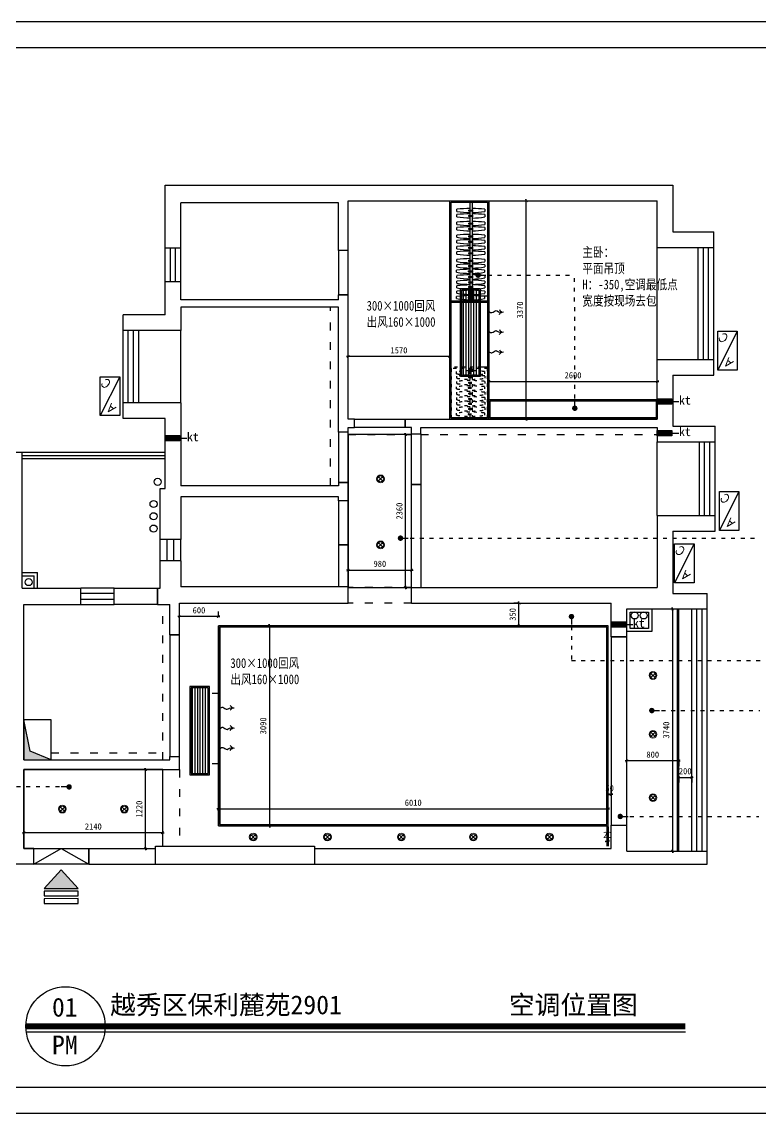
# Model space of a CAD drawing. Header units: millimetres. Extents: x -113526 to 211532, y -79714 to 28306.
# Drawn here: x 125070 to 136459, y -52823 to -35977 of the extents above; entities that cross this region are included whole.
import ezdxf

# ---------------------------------------------------------------- set-up
doc = ezdxf.new("R2010")
doc.units = ezdxf.units.MM
doc.header["$PDMODE"] = 35
doc.linetypes.add('ACAD_ISO03W100', pattern=[30, 12, -18])
doc.linetypes.add('CONTINOUS', pattern=[0])
for name, color, linetype in [('$Longfin_AP_HATCH', 1, 'Continuous'), ('10线框', 8, 'Continuous'), ('1A- 图框图例', 4, 'Continuous'), ('3', 3, 'Continuous'), ('文本层', 3, 'Continuous'), ('标注', 8, 'Continuous')]:
    doc.layers.add(name, color=color, linetype=linetype)
for name, color, linetype, lineweight in [('填充总', 251, 'Continuous', 5), ('墙线', 7, 'CONTINOUS', 30), ('家具外线总', 4, 'Continuous', 13)]:
    doc.layers.add(name, color=color, linetype=linetype, lineweight=lineweight)
doc.styles.get("Standard").update_dxf_attribs({"font": 'txt', "bigfont": 'gbcbig.shx'})
doc.styles.add('宋体', font='', dxfattribs={"width": 0.7})
doc.styles.add('标准', font='simhei.ttf')
doc.styles.add('黑体', font='simhei.ttf', dxfattribs={"width": 0.8})
doc.styles.get('宋体').set_extended_font_data('新宋体')
doc.dimstyles.new('A3 HBA_80', dxfattribs={"dimscale": 80, "dimtxt": 2, "dimasz": 0.03, "dimexe": 2, "dimexo": 2.5, "dimgap": 0.6, "dimtad": 1, "dimdec": 0, "dimzin": 0, "dimdsep": 46, "dimtxsty": '标准', "dimblk": 'HBA_DIMENSION_TICK', "dimcen": 0, "dimclrd": 1, "dimclre": 1, "dimclrt": 2, "dimadec": 0, "dimazin": 0, "dimtfac": 1, "dimtdec": 0, "dimtix": 1, "dimtmove": 2, "dimatfit": 3, "dimldrblk": 'DOT', "dimfxl": 1, "dimtvp": 1, "dimtolj": 1, "dimtzin": 0, "dimarcsym": 0})

# ---------------------------------------------------------------- blocks, each defined once
blk = doc.blocks.new('图框')
at = {"layer": '10线框', "color": 4}
blk.add_lwpolyline([(320670, -86662), (301520, -86662), (301520, -100262), (320670, -100262)], close=True, dxfattribs=at)
blk = doc.blocks.new('DFBAHMGD')
h = blk.add_hatch(color=250)
h.dxf.hatch_style = 1
h.paths.add_polyline_path([(173975732, 71098565), (173975445, 71098303), (173975731, 71098039)])
at = {"layer": '标注', "color": 250}
for p, q in [((173975445, 71098303), (173975732, 71098565)), ((173975732, 71098565), (173975731, 71098039)), ((173975773, 71098038), (173975774, 71098565)), ((173975774, 71098565), (173975848, 71098565)), ((173975848, 71098565), (173975847, 71098038)), ((173975889, 71098038), (173975891, 71098565)), ((173975891, 71098565), (173975964, 71098564)), ((173975964, 71098564), (173975963, 71098038)), ((173975731, 71098039), (173975445, 71098303)), ((173975847, 71098038), (173975773, 71098038)), ((173975963, 71098038), (173975889, 71098038))]:
    blk.add_line(p, q, dxfattribs=at)
blk = doc.blocks.new('sadffgdj')
at = {"color": 250, "linetype": 'Continuous'}
for p, q in [((108091, -7757), (108692, -7757)), ((108091, -8057), (108091, -7757)), ((108692, -7757), (108692, -8057)), ((108692, -8057), (108091, -8057))]:
    blk.add_line(p, q, dxfattribs=at)
at = {"color": 250, "linetype": 'ByBlock'}
blk.add_line((108692, -8057), (108091, -7757), dxfattribs=at)
at = {"color": 250, "linetype": 'Continuous'}
for s, p in [('A', (108220, -8005)), ('C', (108598, -7933))]:
    blk.add_text(s, height=136, rotation=48.9322, dxfattribs=at).set_placement(p)
blk = doc.blocks.new('fgdjghj')
at = {"color": 1, "linetype": 'ACAD_ISO03W100', "ltscale": 10}
for p, q in [((100425, -7440), (100425, -4680)), ((100695, -6650), (101675, -6650)), ((101815, -6650), (105465, -6650)), ((101675, -9010), (100695, -9010)), ((101675, -9250), (100695, -9250)), ((97835, -11670), (97835, -9270)), ((96115, -11560), (97835, -11560)), ((97835, -13000), (97835, -11820)), ((98095, -11820), (98095, -13000))]:
    blk.add_line(p, q, dxfattribs=at)
blk = doc.blocks.new('A$C7A31538A')
at = {"layer": '填充总', "linetype": 'Continuous'}
for p, q in [((18, 102), (102, 18)), ((102, 102), (18, 18))]:
    blk.add_line(p, q, dxfattribs=at)
blk.add_circle((60, 60), 44.9, dxfattribs=at)
at = {"layer": '家具外线总', "linetype": 'Continuous'}
blk.add_circle((60, 60), 59.9, dxfattribs=at)
blk = doc.blocks.new('HBA_DIMENSION_TICK')
at = {"color": 0, "linetype": 'ByBlock'}
for p, q in [((-10, 0), (0, 0)), ((0, 0), (10, 0))]:
    blk.add_line(p, q, dxfattribs=at)
at = {"color": 50, "linetype": 'ByBlock'}
blk.add_solid([(-10, -7), (-7, -10), (7, 10), (10, 7)], dxfattribs=at)
blk = doc.blocks.new('*D388')
at = {"color": 157, "lineweight": -2, "transparency": 16777216}
for p, q in [((134092, -48400), (134092, -48703)), ((134112, -48400), (134112, -48703)), ((134090, -48623), (134087, -48623)), ((134112, -48623), (134092, -48623)), ((134115, -48623), (134117, -48623))]:
    blk.add_line(p, q, dxfattribs=at)
at = {"layer": 'Defpoints', "color": 0, "transparency": 16777216}
for p in [(134092, -48240), (134112, -48240), (134092, -48623)]:
    blk.add_point(p, dxfattribs=at)
at = {"color": 157, "lineweight": -2, "transparency": 16777216, "xscale": 2.4, "yscale": 2.4, "zscale": 2.4}
blk.add_blockref('HBA_DIMENSION_TICK', (134092, -48623), dxfattribs=at)
at = {"color": 157, "lineweight": -2, "transparency": 16777216, "xscale": 2.4, "yscale": 2.4, "zscale": 2.4, "rotation": 180}
blk.add_blockref('HBA_DIMENSION_TICK', (134112, -48623), dxfattribs=at)
at = {"color": 2, "transparency": 16777216, "insert": (134102, -48527), "char_height": 96, "attachment_point": 5, "style": '标准'}
blk.add_mtext('\\A1;20', dxfattribs=at)
blk = doc.blocks.new('_Dot')
at = {"color": 0, "linetype": 'ByBlock', "lineweight": -2}
blk.add_line((-0.5, 0), (-1, 0), dxfattribs=at)
at = {"color": 0, "linetype": 'ByBlock', "const_width": 0.5}
blk.add_lwpolyline([(-0.25, 0, 1), (0.25, 0, 1)], format="xyb", close=True, dxfattribs=at)
blk = doc.blocks.new('kongtiao')
at = {"layer": '1A- 图框图例'}
h = blk.add_hatch(dxfattribs=at)
h.set_pattern_fill('ANSI31', color=8, scale=0.048222, style=0)
h.set_pattern_definition([(45, (286062.4655, -98407.235), (-6.567561, 6.567561), [])])
h.paths.add_polyline_path([(310011, -108892), (310011, -108812), (309792, -108812), (309792, -108892)])
at = {"layer": '1A- 图框图例', "color": 8}
for p, q in [((309792, -108812), (310011, -108812)), ((309792, -108892), (309792, -108812)), ((310011, -108892), (309792, -108892)), ((310011, -108812), (310011, -108892)), ((310011, -108852), (310115, -108852))]:
    blk.add_line(p, q, dxfattribs=at)
at = {"layer": '1A- 图框图例', "color": 8, "style": '黑体'}
blk.add_text('kt', height=132.1, dxfattribs=at).set_placement((310118, -108898))
blk = doc.blocks.new('fgnghfm')
at = {"layer": '墙线', "color": 250, "linetype": 'ACAD_ISO03W100', "ltscale": 4}
for p, q in [((131776, -41410, 0), (131776, -41376, 0)), ((131959, -41388, 0), (132030, -41388, 0)), ((131959, -41401, 0), (132030, -41401, 0)), ((131981, -41329, 0), (131981, -42089)), ((132014, -41329, 0), (132014, -42089)), ((132207, -41376, 0), (132207, -41410, 0)), ((131776, -41643, 0), (131776, -41609, 0)), ((131779, -41479, 0), (131779, -41444, 0)), ((131779, -41561, 0), (131779, -41527, 0)), ((131961, -41456, 0), (132033, -41456, 0)), ((131961, -41469, 0), (132033, -41469, 0)), ((131961, -41539, 0), (132033, -41539, 0)), ((131961, -41552, 0), (132033, -41552, 0)), ((132207, -41609, 0), (132207, -41643, 0)), ((132210, -41444, 0), (132210, -41479, 0)), ((132210, -41527, 0), (132210, -41561, 0)), ((131779, -41730, 0), (131779, -41695, 0)), ((131779, -41812, 0), (131779, -41778, 0)), ((131959, -41621, 0), (132030, -41621, 0)), ((131959, -41634, 0), (132030, -41634, 0)), ((131961, -41707, 0), (132033, -41707, 0)), ((131961, -41721, 0), (132033, -41721, 0)), ((132210, -41695, 0), (132210, -41730, 0)), ((132210, -41778, 0), (132210, -41812, 0)), ((131779, -41885, 0), (131779, -41850, 0)), ((131779, -41968, 0), (131779, -41933, 0)), ((131961, -41790, 0), (132033, -41790, 0)), ((131961, -41803, 0), (132033, -41803, 0)), ((131961, -41862, 0), (132033, -41862, 0)), ((131961, -41876, 0), (132033, -41876, 0)), ((131961, -41945, 0), (132033, -41945, 0)), ((132210, -41850, 0), (132210, -41885, 0)), ((132210, -41933, 0), (132210, -41968, 0)), ((131776, -42050, 0), (131776, -42015, 0)), ((131959, -42027, 0), (132030, -42027, 0)), ((131959, -42040, 0), (132030, -42040, 0)), ((131961, -41958, 0), (132033, -41958, 0)), ((132207, -42015, 0), (132207, -42050, 0))]:
    blk.add_line(p, q, dxfattribs=at)
for points in [[(132272, -41309), (131672, -41309), (131672, -42109), (132272, -42109)], [(132252, -41329), (131692, -41329), (131692, -42089), (132252, -42089)]]:
    blk.add_lwpolyline(points, close=True, dxfattribs=at)
for centre, radius, start, end in [((131999, -43565, 0), 2201, 90.4553, 95.8095), ((131999, -39970, 0), 1457, 261.2076, 269.3117), ((132001, -43633, 0), 2201, 90.4553, 95.8095), ((131963, -41394, 0), 8.08, 123.9774, 236.0226), ((132002, -43226, 0), 1862, 83.6833, 89.6395), ((132002, -40194, 0), 1234, 270.5457, 279.5572), ((132005, -43294, 0), 1862, 83.6833, 89.6395), ((131999, -43798, 0), 2201, 90.4553, 95.8095), ((132002, -40038, 0), 1457, 261.2076, 269.3117), ((132002, -43716, 0), 2201, 90.4553, 95.8095), ((132002, -40121, 0), 1457, 261.2076, 269.3117), ((131966, -41463, 0), 8.08, 123.9774, 236.0226), ((131966, -41545, 0), 8.08, 123.9774, 236.0226), ((132002, -43459, 0), 1862, 83.6833, 89.6395), ((132005, -40262, 0), 1234, 270.5457, 279.5572), ((132005, -43377, 0), 1862, 83.6833, 89.6395), ((132005, -40345, 0), 1234, 270.5457, 279.5572), ((131999, -40203, 0), 1457, 261.2076, 269.3117), ((132001, -43884, 0), 2201, 90.4553, 95.8095), ((132002, -40290, 0), 1457, 261.2076, 269.3117), ((132002, -43967, 0), 2201, 90.4553, 95.8095), ((131963, -41627, 0), 8.08, 123.9774, 236.0226), ((131966, -41714, 0), 8.08, 123.9774, 236.0226), ((132002, -40427, 0), 1234, 270.5457, 279.5572), ((132005, -43546, 0), 1862, 83.6833, 89.6395), ((132005, -40513, 0), 1234, 270.5457, 279.5572), ((132005, -43628, 0), 1862, 83.6833, 89.6395), ((132002, -40372, 0), 1457, 261.2076, 269.3117), ((132001, -44040, 0), 2201, 90.4553, 95.8095), ((132002, -40445, 0), 1457, 261.2076, 269.3117), ((132002, -44122, 0), 2201, 90.4553, 95.8095), ((131966, -41796, 0), 8.08, 123.9774, 236.0226), ((131966, -41869, 0), 8.08, 123.9774, 236.0226), ((131966, -41952, 0), 8.08, 123.9774, 236.0226), ((132005, -43701, 0), 1862, 83.6833, 89.6395), ((132005, -40668, 0), 1234, 270.5457, 279.5572), ((132005, -40596, 0), 1234, 270.5457, 279.5572), ((132005, -43783, 0), 1862, 83.6833, 89.6395), ((131999, -44204, 0), 2201, 90.4553, 95.8095), ((131999, -40609, 0), 1457, 261.2076, 269.3117), ((132002, -40527, 0), 1457, 261.2076, 269.3117), ((131963, -42034, 0), 8.08, 123.9774, 236.0226), ((132002, -43865, 0), 1862, 83.6833, 89.6395), ((132002, -40833, 0), 1234, 270.5457, 279.5572), ((132005, -40751, 0), 1234, 270.5457, 279.5572)]:
    blk.add_arc(centre, radius, start, end, dxfattribs=at)
blk = doc.blocks.new('A$C348849B1')
at = {"layer": '3', "color": 8}
for p, q in [((20, 20), (20, 1341)), ((60, 20), (60, 1341)), ((100, 20), (100, 1341)), ((140, 20), (140, 1341)), ((180, 20), (180, 1341)), ((220, 20), (220, 1341)), ((260, 20), (260, 1341))]:
    blk.add_line(p, q, dxfattribs=at)
at = {"layer": '3', "color": 1}
blk.add_lwpolyline([(0, 0), (0, 1361), (300, 1361), (300, 0)], close=True, dxfattribs=at)
at = {"layer": '3', "color": 8}
blk.add_lwpolyline([(20, 20), (20, 1341), (280, 1341), (280, 20)], close=True, dxfattribs=at)
blk = doc.blocks.new('横线咀出风口')
at = {"color": 3}
blk.add_lwpolyline([(280293, 42681), (280293, 42781), (281218, 42781), (281218, 42681)], dxfattribs=at)
for centre in [(280416, 42993), (280678, 42993), (280941, 42993)]:
    blk.add_ellipse(centre, major_axis=(-31.8, 76.5), ratio=0.894116, start_param=3.236421, end_param=3.881516, dxfattribs=at)
at = {"color": 3, "extrusion": (0, 0, -1)}
for centre in [(280555, 42993), (280818, 42993), (281080, 42993)]:
    blk.add_ellipse(centre, major_axis=(31.8, 76.5), ratio=0.894116, start_param=3.236421, end_param=3.881516, dxfattribs=at)
at = {"color": 3}
for points in [[(280493, 42781), (280484, 42795), (280463, 42828), (280519, 42869), (280479, 42917), (280483, 42950), (280487, 42972)], [(280756, 42781), (280747, 42795), (280725, 42828), (280782, 42869), (280741, 42917), (280746, 42950), (280749, 42972)], [(281018, 42781), (281009, 42795), (280988, 42828), (281044, 42869), (281004, 42917), (281008, 42950), (281012, 42972)]]:
    blk.add_open_spline(points, degree=3, knots=[0, 0, 0, 0, 44.92617, 104.849434, 140.824678, 203.555607, 203.555607, 203.555607, 203.555607], dxfattribs=at)
blk = doc.blocks.new('*D390')
at = {"color": 157, "lineweight": -2, "transparency": 16777216}
for p, q in [((132738, -44949), (132658, -44949)), ((132738, -45296), (132738, -44951)), ((132738, -45299), (132658, -45299))]:
    blk.add_line(p, q, dxfattribs=at)
at = {"layer": 'Defpoints', "color": 0, "transparency": 16777216}
for p in [(132738, -44949), (132738, -44949), (132738, -45299)]:
    blk.add_point(p, dxfattribs=at)
at = {"color": 157, "lineweight": -2, "transparency": 16777216, "xscale": 2.4, "yscale": 2.4, "zscale": 2.4}
for p, rotation in [((132738, -44949), 90), ((132738, -45299), 270)]:
    blk.add_blockref('HBA_DIMENSION_TICK', p, dxfattribs=dict(at, rotation=rotation))
at = {"color": 2, "transparency": 16777216, "insert": (132641, -45124), "char_height": 96, "attachment_point": 5, "rotation": 90, "style": '标准'}
blk.add_mtext('\\A1;350', dxfattribs=at)
blk = doc.blocks.new('*D391')
at = {"color": 157, "lineweight": -2, "transparency": 16777216}
for p, q in [((127502, -45158), (127502, -45078)), ((128102, -45158), (128102, -45078)), ((128100, -45158), (127505, -45158))]:
    blk.add_line(p, q, dxfattribs=at)
at = {"layer": 'Defpoints', "color": 0, "transparency": 16777216}
for p in [(127502, -45158), (127502, -45299), (128102, -45299)]:
    blk.add_point(p, dxfattribs=at)
at = {"color": 157, "lineweight": -2, "transparency": 16777216, "xscale": 2.4, "yscale": 2.4, "zscale": 2.4, "rotation": 180}
blk.add_blockref('HBA_DIMENSION_TICK', (127502, -45158), dxfattribs=at)
at = {"color": 157, "lineweight": -2, "transparency": 16777216, "xscale": 2.4, "yscale": 2.4, "zscale": 2.4}
blk.add_blockref('HBA_DIMENSION_TICK', (128102, -45158), dxfattribs=at)
at = {"color": 2, "transparency": 16777216, "insert": (127802, -45061), "char_height": 96, "attachment_point": 5, "style": '标准'}
blk.add_mtext('\\A1;600', dxfattribs=at)
blk = doc.blocks.new('*D392')
at = {"color": 157, "lineweight": -2, "transparency": 16777216}
for p, q in [((134112, -47904), (134112, -47824)), ((134162, -47904), (134162, -47824)), ((134110, -47904), (134107, -47904)), ((134112, -47904), (134162, -47904)), ((134165, -47904), (134167, -47904))]:
    blk.add_line(p, q, dxfattribs=at)
at = {"layer": 'Defpoints', "color": 0, "transparency": 16777216}
for p in [(134112, -47968), (134162, -47904), (134162, -47949)]:
    blk.add_point(p, dxfattribs=at)
at = {"color": 157, "lineweight": -2, "transparency": 16777216, "xscale": 2.4, "yscale": 2.4, "zscale": 2.4}
blk.add_blockref('HBA_DIMENSION_TICK', (134112, -47904), dxfattribs=at)
at = {"color": 157, "lineweight": -2, "transparency": 16777216, "xscale": 2.4, "yscale": 2.4, "zscale": 2.4, "rotation": 180}
blk.add_blockref('HBA_DIMENSION_TICK', (134162, -47904), dxfattribs=at)
at = {"color": 2, "transparency": 16777216, "insert": (134137, -47807), "char_height": 96, "attachment_point": 5, "style": '标准'}
blk.add_mtext('\\A1;50', dxfattribs=at)
blk = doc.blocks.new('*D393')
at = {"color": 157, "lineweight": -2, "transparency": 16777216}
for p, q in [((128889, -45299), (128969, -45299)), ((128889, -45301), (128889, -48386)), ((128889, -48389), (128969, -48389))]:
    blk.add_line(p, q, dxfattribs=at)
at = {"layer": 'Defpoints', "color": 0, "transparency": 16777216}
for p in [(128785, -45299), (128785, -48389), (128889, -48389)]:
    blk.add_point(p, dxfattribs=at)
at = {"color": 157, "lineweight": -2, "transparency": 16777216, "xscale": 2.4, "yscale": 2.4, "zscale": 2.4}
for p, rotation in [((128889, -45299), 90), ((128889, -48389), 270)]:
    blk.add_blockref('HBA_DIMENSION_TICK', p, dxfattribs=dict(at, rotation=rotation))
at = {"color": 2, "transparency": 16777216, "insert": (128793, -46844), "char_height": 96, "attachment_point": 5, "rotation": 90, "style": '标准'}
blk.add_mtext('\\A1;3090', dxfattribs=at)
blk = doc.blocks.new('*D394')
at = {"color": 157, "lineweight": -2, "transparency": 16777216}
for p, q in [((128102, -48127), (128102, -48047)), ((128105, -48127), (134110, -48127)), ((134112, -48127), (134112, -48047))]:
    blk.add_line(p, q, dxfattribs=at)
at = {"layer": 'Defpoints', "color": 0, "transparency": 16777216}
for p in [(134112, -48127), (128102, -48248), (134112, -48275)]:
    blk.add_point(p, dxfattribs=at)
at = {"color": 157, "lineweight": -2, "transparency": 16777216, "xscale": 2.4, "yscale": 2.4, "zscale": 2.4, "rotation": 180}
blk.add_blockref('HBA_DIMENSION_TICK', (128102, -48127), dxfattribs=at)
at = {"color": 157, "lineweight": -2, "transparency": 16777216, "xscale": 2.4, "yscale": 2.4, "zscale": 2.4}
blk.add_blockref('HBA_DIMENSION_TICK', (134112, -48127), dxfattribs=at)
at = {"color": 2, "transparency": 16777216, "insert": (131107, -48031), "char_height": 96, "attachment_point": 5, "style": '标准'}
blk.add_mtext('\\A1;6010', dxfattribs=at)
blk = doc.blocks.new('*D395')
at = {"color": 157, "lineweight": -2, "transparency": 16777216}
for p, q in [((130102, -44440), (130102, -44360)), ((130105, -44440), (131080, -44440)), ((131082, -44440), (131082, -44360))]:
    blk.add_line(p, q, dxfattribs=at)
at = {"layer": 'Defpoints', "color": 0, "transparency": 16777216}
for p in [(131082, -44440), (130102, -44499), (131082, -44499)]:
    blk.add_point(p, dxfattribs=at)
at = {"color": 157, "lineweight": -2, "transparency": 16777216, "xscale": 2.4, "yscale": 2.4, "zscale": 2.4, "rotation": 180}
blk.add_blockref('HBA_DIMENSION_TICK', (130102, -44440), dxfattribs=at)
at = {"color": 157, "lineweight": -2, "transparency": 16777216, "xscale": 2.4, "yscale": 2.4, "zscale": 2.4}
blk.add_blockref('HBA_DIMENSION_TICK', (131082, -44440), dxfattribs=at)
at = {"color": 2, "transparency": 16777216, "insert": (130592, -44343), "char_height": 96, "attachment_point": 5, "style": '标准'}
blk.add_mtext('\\A1;980', dxfattribs=at)
blk = doc.blocks.new('*D396')
at = {"color": 157, "lineweight": -2, "transparency": 16777216}
for p, q in [((130990, -42349), (131070, -42349)), ((130990, -44706), (130990, -42351)), ((130990, -44709), (131070, -44709))]:
    blk.add_line(p, q, dxfattribs=at)
at = {"layer": 'Defpoints', "color": 0, "transparency": 16777216}
for p in [(130973, -42349), (130990, -42349), (130973, -44709)]:
    blk.add_point(p, dxfattribs=at)
at = {"color": 157, "lineweight": -2, "transparency": 16777216, "xscale": 2.4, "yscale": 2.4, "zscale": 2.4}
for p, rotation in [((130990, -42349), 90), ((130990, -44709), 270)]:
    blk.add_blockref('HBA_DIMENSION_TICK', p, dxfattribs=dict(at, rotation=rotation))
at = {"color": 2, "transparency": 16777216, "insert": (130894, -43529), "char_height": 96, "attachment_point": 5, "rotation": 90, "style": '标准'}
blk.add_mtext('\\A1;2360', dxfattribs=at)
blk = doc.blocks.new('DOT')
at = {"color": 0, "linetype": 'ByBlock'}
blk.add_line((-0.35, 0), (-1, 0), dxfattribs=at)
at = {"color": 0, "linetype": 'ByBlock', "const_width": 0.35}
blk.add_lwpolyline([(-0.175, 0, 1), (0.175, 0, 1)], format="xyb", close=True, dxfattribs=at)
blk = doc.blocks.new('*D397')
at = {"color": 157, "lineweight": -2, "transparency": 16777216}
for p, q in [((125102, -48494), (125102, -48414)), ((127240, -48494), (125105, -48494)), ((127242, -48494), (127242, -48414))]:
    blk.add_line(p, q, dxfattribs=at)
at = {"layer": 'Defpoints', "color": 0, "transparency": 16777216}
for p in [(125102, -48494), (125102, -48552), (127242, -48552)]:
    blk.add_point(p, dxfattribs=at)
at = {"color": 157, "lineweight": -2, "transparency": 16777216, "xscale": 2.4, "yscale": 2.4, "zscale": 2.4, "rotation": 180}
blk.add_blockref('HBA_DIMENSION_TICK', (125102, -48494), dxfattribs=at)
at = {"color": 157, "lineweight": -2, "transparency": 16777216, "xscale": 2.4, "yscale": 2.4, "zscale": 2.4}
blk.add_blockref('HBA_DIMENSION_TICK', (127242, -48494), dxfattribs=at)
at = {"color": 2, "transparency": 16777216, "insert": (126172, -48398), "char_height": 96, "attachment_point": 5, "style": '标准'}
blk.add_mtext('\\A1;2140', dxfattribs=at)
blk = doc.blocks.new('*D398')
at = {"color": 157, "lineweight": -2, "transparency": 16777216}
for p, q in [((126977, -47519), (127057, -47519)), ((126977, -48736), (126977, -47521)), ((126977, -48739), (127057, -48739))]:
    blk.add_line(p, q, dxfattribs=at)
at = {"layer": 'Defpoints', "color": 0, "transparency": 16777216}
for p in [(126945, -47519), (126977, -47519), (126867, -48739)]:
    blk.add_point(p, dxfattribs=at)
at = {"color": 157, "lineweight": -2, "transparency": 16777216, "xscale": 2.4, "yscale": 2.4, "zscale": 2.4}
for p, rotation in [((126977, -47519), 90), ((126977, -48739), 270)]:
    blk.add_blockref('HBA_DIMENSION_TICK', p, dxfattribs=dict(at, rotation=rotation))
at = {"color": 2, "transparency": 16777216, "insert": (126880, -48129), "char_height": 96, "attachment_point": 5, "rotation": 90, "style": '标准'}
blk.add_mtext('\\A1;1220', dxfattribs=at)
blk = doc.blocks.new('*D399')
at = {"color": 157, "lineweight": -2, "transparency": 16777216}
for p, q in [((135200, -47641), (135197, -47641)), ((135202, -47641), (135202, -47721)), ((135202, -47641), (135402, -47641)), ((135402, -47641), (135402, -47721)), ((135405, -47641), (135407, -47641))]:
    blk.add_line(p, q, dxfattribs=at)
at = {"layer": 'Defpoints', "color": 0, "transparency": 16777216}
for p in [(135202, -47489), (135402, -47489), (135402, -47641)]:
    blk.add_point(p, dxfattribs=at)
at = {"color": 157, "lineweight": -2, "transparency": 16777216, "xscale": 2.4, "yscale": 2.4, "zscale": 2.4}
blk.add_blockref('HBA_DIMENSION_TICK', (135202, -47641), dxfattribs=at)
at = {"color": 157, "lineweight": -2, "transparency": 16777216, "xscale": 2.4, "yscale": 2.4, "zscale": 2.4, "rotation": 180}
blk.add_blockref('HBA_DIMENSION_TICK', (135402, -47641), dxfattribs=at)
at = {"color": 2, "transparency": 16777216, "insert": (135302, -47544), "char_height": 96, "attachment_point": 5, "style": '标准'}
blk.add_mtext('\\A1;200', dxfattribs=at)
blk = doc.blocks.new('*D400')
at = {"color": 157, "lineweight": -2, "transparency": 16777216}
for p, q in [((134402, -47385), (134402, -47305)), ((135200, -47385), (134405, -47385)), ((135202, -47385), (135202, -47465))]:
    blk.add_line(p, q, dxfattribs=at)
at = {"layer": 'Defpoints', "color": 0, "transparency": 16777216}
for p in [(135202, -47324), (134402, -47385), (134402, -47385)]:
    blk.add_point(p, dxfattribs=at)
at = {"color": 157, "lineweight": -2, "transparency": 16777216, "xscale": 2.4, "yscale": 2.4, "zscale": 2.4, "rotation": 180}
blk.add_blockref('HBA_DIMENSION_TICK', (134402, -47385), dxfattribs=at)
at = {"color": 157, "lineweight": -2, "transparency": 16777216, "xscale": 2.4, "yscale": 2.4, "zscale": 2.4}
blk.add_blockref('HBA_DIMENSION_TICK', (135202, -47385), dxfattribs=at)
at = {"color": 2, "transparency": 16777216, "insert": (134802, -47288), "char_height": 96, "attachment_point": 5, "style": '标准'}
blk.add_mtext('\\A1;800', dxfattribs=at)
blk = doc.blocks.new('*D401')
at = {"color": 157, "lineweight": -2, "transparency": 16777216}
for p, q in [((135105, -45039), (135185, -45039)), ((135105, -45041), (135105, -48776)), ((135105, -48779), (135185, -48779))]:
    blk.add_line(p, q, dxfattribs=at)
at = {"layer": 'Defpoints', "color": 0, "transparency": 16777216}
for p in [(135073, -45039), (135073, -48779), (135105, -48779)]:
    blk.add_point(p, dxfattribs=at)
at = {"color": 157, "lineweight": -2, "transparency": 16777216, "xscale": 2.4, "yscale": 2.4, "zscale": 2.4}
for p, rotation in [((135105, -45039), 90), ((135105, -48779), 270)]:
    blk.add_blockref('HBA_DIMENSION_TICK', p, dxfattribs=dict(at, rotation=rotation))
at = {"color": 2, "transparency": 16777216, "insert": (135009, -46909), "char_height": 96, "attachment_point": 5, "rotation": 90, "style": '标准'}
blk.add_mtext('\\A1;3740', dxfattribs=at)
blk = doc.blocks.new('fsgghfk')
at = {"color": 250}
for p, q in [((131779, -38905, 0), (131779, -38870, 0)), ((131961, -38882, 0), (132033, -38882, 0)), ((131961, -38895, 0), (132033, -38895, 0)), ((131981, -38759, 0), (131981, -40289)), ((132014, -38759, 0), (132014, -40289)), ((132210, -38870, 0), (132210, -38905, 0)), ((131779, -38987, 0), (131779, -38953, 0)), ((131779, -39105, 0), (131779, -39070, 0)), ((131961, -38965, 0), (132033, -38965, 0)), ((131961, -38978, 0), (132033, -38978, 0)), ((131961, -39082, 0), (132033, -39082, 0)), ((132210, -38953, 0), (132210, -38987, 0)), ((132210, -39070, 0), (132210, -39105, 0)), ((131779, -39188, 0), (131779, -39153, 0)), ((131961, -39096, 0), (132033, -39096, 0)), ((131961, -39165, 0), (132033, -39165, 0)), ((131961, -39178, 0), (132033, -39178, 0)), ((132210, -39153, 0), (132210, -39188, 0)), ((131779, -39303, 0), (131779, -39269, 0)), ((131779, -39386, 0), (131779, -39351, 0)), ((131961, -39281, 0), (132033, -39281, 0)), ((131961, -39294, 0), (132033, -39294, 0)), ((131961, -39363, 0), (132033, -39363, 0)), ((131961, -39377, 0), (132033, -39377, 0)), ((132210, -39269, 0), (132210, -39303, 0)), ((132210, -39351, 0), (132210, -39386, 0)), ((131779, -39480, 0), (131779, -39446, 0)), ((131779, -39563, 0), (131779, -39528, 0)), ((131961, -39458, 0), (132033, -39458, 0)), ((131961, -39471, 0), (132033, -39471, 0)), ((131961, -39540, 0), (132033, -39540, 0)), ((131961, -39554, 0), (132033, -39554, 0)), ((132210, -39446, 0), (132210, -39480, 0)), ((132210, -39528, 0), (132210, -39563, 0)), ((131779, -39678, 0), (131779, -39644, 0)), ((131779, -39761, 0), (131779, -39726, 0)), ((131961, -39656, 0), (132033, -39656, 0)), ((131961, -39669, 0), (132033, -39669, 0)), ((131961, -39738, 0), (132033, -39738, 0)), ((131961, -39752, 0), (132033, -39752, 0)), ((132210, -39644, 0), (132210, -39678, 0)), ((132210, -39726, 0), (132210, -39761, 0)), ((131776, -39843, 0), (131776, -39808, 0)), ((131779, -39930, 0), (131779, -39895, 0)), ((131959, -39820, 0), (132030, -39820, 0)), ((131959, -39834, 0), (132030, -39834, 0)), ((131961, -39907, 0), (132033, -39907, 0)), ((131961, -39920, 0), (132033, -39920, 0)), ((132207, -39808, 0), (132207, -39843, 0)), ((132210, -39895, 0), (132210, -39930, 0)), ((131779, -40012, 0), (131779, -39978, 0)), ((131779, -40085, 0), (131779, -40050, 0)), ((131961, -39990, 0), (132033, -39990, 0)), ((131961, -40003, 0), (132033, -40003, 0)), ((131961, -40062, 0), (132033, -40062, 0)), ((131961, -40075, 0), (132033, -40075, 0)), ((132210, -39978, 0), (132210, -40012, 0)), ((132210, -40050, 0), (132210, -40085, 0)), ((131776, -40249, 0), (131776, -40215, 0)), ((131779, -40167, 0), (131779, -40133, 0)), ((131959, -40227, 0), (132030, -40227, 0)), ((131959, -40240, 0), (132030, -40240, 0)), ((131961, -40145, 0), (132033, -40145, 0)), ((131961, -40158, 0), (132033, -40158, 0)), ((132207, -40215, 0), (132207, -40249, 0)), ((132210, -40133, 0), (132210, -40167, 0))]:
    blk.add_line(p, q, dxfattribs=at)
for points in [[(132272, -40309), (131672, -40309), (131672, -38739), (132272, -38739)], [(132252, -40289), (131692, -40289), (131692, -38759), (132252, -38759)]]:
    blk.add_lwpolyline(points, close=True, dxfattribs=at)
for centre, radius, start, end in [((132001, -41059, 0), 2201, 90.4553, 95.8095), ((132002, -37465, 0), 1457, 261.2076, 269.3117), ((131966, -38889, 0), 8.08, 123.9774, 236.0226), ((132005, -40721, 0), 1862, 83.6833, 89.6395), ((132005, -37688, 0), 1234, 270.5457, 279.5572), ((132002, -41142, 0), 2201, 90.4553, 95.8095), ((132002, -37547, 0), 1457, 261.2076, 269.3117), ((132001, -41260, 0), 2201, 90.4553, 95.8095), ((131966, -38971, 0), 8.08, 123.9774, 236.0226), ((131966, -39089, 0), 8.08, 123.9774, 236.0226), ((132005, -40921, 0), 1862, 83.6833, 89.6395), ((132005, -40803, 0), 1862, 83.6833, 89.6395), ((132005, -37771, 0), 1234, 270.5457, 279.5572), ((132002, -37665, 0), 1457, 261.2076, 269.3117), ((132002, -41342, 0), 2201, 90.4553, 95.8095), ((132002, -37747, 0), 1457, 261.2076, 269.3117), ((131966, -39172, 0), 8.08, 123.9774, 236.0226), ((132005, -37888, 0), 1234, 270.5457, 279.5572), ((132005, -41003, 0), 1862, 83.6833, 89.6395), ((132005, -37971, 0), 1234, 270.5457, 279.5572), ((132001, -41458, 0), 2201, 90.4553, 95.8095), ((132002, -37863, 0), 1457, 261.2076, 269.3117), ((132002, -41541, 0), 2201, 90.4553, 95.8095), ((132002, -37946, 0), 1457, 261.2076, 269.3117), ((131966, -39287, 0), 8.08, 123.9774, 236.0226), ((131966, -39370, 0), 8.08, 123.9774, 236.0226), ((132005, -41119, 0), 1862, 83.6833, 89.6395), ((132005, -38087, 0), 1234, 270.5457, 279.5572), ((132005, -41202, 0), 1862, 83.6833, 89.6395), ((132005, -38169, 0), 1234, 270.5457, 279.5572), ((132001, -41635, 0), 2201, 90.4553, 95.8095), ((132002, -38040, 0), 1457, 261.2076, 269.3117), ((132002, -41717, 0), 2201, 90.4553, 95.8095), ((132002, -38123, 0), 1457, 261.2076, 269.3117), ((131966, -39464, 0), 8.08, 123.9774, 236.0226), ((131966, -39547, 0), 8.08, 123.9774, 236.0226), ((132005, -41296, 0), 1862, 83.6833, 89.6395), ((132005, -38263, 0), 1234, 270.5457, 279.5572), ((132005, -41379, 0), 1862, 83.6833, 89.6395), ((132005, -38346, 0), 1234, 270.5457, 279.5572), ((132001, -41833, 0), 2201, 90.4553, 95.8095), ((132002, -38238, 0), 1457, 261.2076, 269.3117), ((132002, -41916, 0), 2201, 90.4553, 95.8095), ((131966, -39662, 0), 8.08, 123.9774, 236.0226), ((131966, -39745, 0), 8.08, 123.9774, 236.0226), ((132005, -41494, 0), 1862, 83.6833, 89.6395), ((132005, -38462, 0), 1234, 270.5457, 279.5572), ((132005, -41577, 0), 1862, 83.6833, 89.6395), ((131999, -41998, 0), 2201, 90.4553, 95.8095), ((131999, -38403, 0), 1457, 261.2076, 269.3117), ((132002, -38321, 0), 1457, 261.2076, 269.3117), ((132001, -42084, 0), 2201, 90.4553, 95.8095), ((131963, -39827, 0), 8.08, 123.9774, 236.0226), ((131966, -39914, 0), 8.08, 123.9774, 236.0226), ((132002, -41659, 0), 1862, 83.6833, 89.6395), ((132002, -38626, 0), 1234, 270.5457, 279.5572), ((132005, -41745, 0), 1862, 83.6833, 89.6395), ((132005, -38544, 0), 1234, 270.5457, 279.5572), ((132002, -38489, 0), 1457, 261.2076, 269.3117), ((132002, -42167, 0), 2201, 90.4553, 95.8095), ((132002, -38572, 0), 1457, 261.2076, 269.3117), ((132001, -42239, 0), 2201, 90.4553, 95.8095), ((132002, -38645, 0), 1457, 261.2076, 269.3117), ((131966, -39996, 0), 8.08, 123.9774, 236.0226), ((131966, -40069, 0), 8.08, 123.9774, 236.0226), ((132005, -38713, 0), 1234, 270.5457, 279.5572), ((132005, -41900, 0), 1862, 83.6833, 89.6395), ((132005, -38868, 0), 1234, 270.5457, 279.5572), ((132005, -41828, 0), 1862, 83.6833, 89.6395), ((132005, -38795, 0), 1234, 270.5457, 279.5572), ((131999, -42404, 0), 2201, 90.4553, 95.8095), ((131999, -38809, 0), 1457, 261.2076, 269.3117), ((132002, -42322, 0), 2201, 90.4553, 95.8095), ((132002, -38727, 0), 1457, 261.2076, 269.3117), ((131963, -40233, 0), 8.08, 123.9774, 236.0226), ((131966, -40151, 0), 8.08, 123.9774, 236.0226), ((132002, -42065, 0), 1862, 83.6833, 89.6395), ((132002, -39033, 0), 1234, 270.5457, 279.5572), ((132005, -41983, 0), 1862, 83.6833, 89.6395), ((132005, -38951, 0), 1234, 270.5457, 279.5572)]:
    blk.add_arc(centre, radius, start, end, dxfattribs=at)
blk = doc.blocks.new('*D403')
at = {"color": 157, "lineweight": -2, "transparency": 16777216}
for p, q in [((130102, -41143), (130102, -41063)), ((131672, -41143), (131672, -41063)), ((131670, -41143), (130105, -41143))]:
    blk.add_line(p, q, dxfattribs=at)
at = {"layer": 'Defpoints', "color": 0, "transparency": 16777216}
for p in [(130102, -41143), (130102, -41186), (131672, -41186)]:
    blk.add_point(p, dxfattribs=at)
at = {"color": 157, "lineweight": -2, "transparency": 16777216, "xscale": 2.4, "yscale": 2.4, "zscale": 2.4, "rotation": 180}
blk.add_blockref('HBA_DIMENSION_TICK', (130102, -41143), dxfattribs=at)
at = {"color": 157, "lineweight": -2, "transparency": 16777216, "xscale": 2.4, "yscale": 2.4, "zscale": 2.4}
blk.add_blockref('HBA_DIMENSION_TICK', (131672, -41143), dxfattribs=at)
at = {"color": 2, "transparency": 16777216, "insert": (130887, -41047), "char_height": 96, "attachment_point": 5, "style": '标准'}
blk.add_mtext('\\A1;1570', dxfattribs=at)
blk = doc.blocks.new('*D404')
at = {"color": 157, "lineweight": -2, "transparency": 16777216}
for p, q in [((132272, -41530), (132272, -41450)), ((132275, -41530), (134870, -41530)), ((134872, -41530), (134872, -41450))]:
    blk.add_line(p, q, dxfattribs=at)
at = {"layer": 'Defpoints', "color": 0, "transparency": 16777216}
for p in [(134872, -41530), (132272, -41621), (134872, -41649)]:
    blk.add_point(p, dxfattribs=at)
at = {"color": 157, "lineweight": -2, "transparency": 16777216, "xscale": 2.4, "yscale": 2.4, "zscale": 2.4, "rotation": 180}
blk.add_blockref('HBA_DIMENSION_TICK', (132272, -41530), dxfattribs=at)
at = {"color": 157, "lineweight": -2, "transparency": 16777216, "xscale": 2.4, "yscale": 2.4, "zscale": 2.4}
blk.add_blockref('HBA_DIMENSION_TICK', (134872, -41530), dxfattribs=at)
at = {"color": 2, "transparency": 16777216, "insert": (133572, -41433), "char_height": 96, "attachment_point": 5, "style": '标准'}
blk.add_mtext('\\A1;2600', dxfattribs=at)
blk = doc.blocks.new('*D405')
at = {"color": 157, "lineweight": -2, "transparency": 16777216}
for p, q in [((132851, -38739), (132931, -38739)), ((132851, -42106), (132851, -38741)), ((132851, -42109), (132931, -42109))]:
    blk.add_line(p, q, dxfattribs=at)
at = {"layer": 'Defpoints', "color": 0, "transparency": 16777216}
for p in [(132727, -38739), (132851, -38739), (132727, -42109)]:
    blk.add_point(p, dxfattribs=at)
at = {"color": 157, "lineweight": -2, "transparency": 16777216, "xscale": 2.4, "yscale": 2.4, "zscale": 2.4}
for p, rotation in [((132851, -38739), 90), ((132851, -42109), 270)]:
    blk.add_blockref('HBA_DIMENSION_TICK', p, dxfattribs=dict(at, rotation=rotation))
at = {"color": 2, "transparency": 16777216, "insert": (132754, -40424), "char_height": 96, "attachment_point": 5, "rotation": 90, "style": '标准'}
blk.add_mtext('\\A1;3370', dxfattribs=at)

msp = doc.modelspace()

# ---------------------------------------------------------------- hatches: boundary and pattern name
at = {"ltscale": 200}
msp.add_hatch(color=8, dxfattribs=at).paths.add_polyline_path([(125522.1, -47368.9), (125197.4, -47237.3), (125102.1, -46748.9), (125102.1, -47368.9)])

# ---------------------------------------------------------------- linework, layer by layer
for p, q in [((127282.1, -39468.9), (127282.1, -38498.9)), ((127282.1, -38498.9), (135112.1, -38498.9)), ((135112.1, -38498.9), (135112.1, -39218.9)), ((130102.1, -39508.9), (130102.1, -38738.9)), ((130102.1, -38738.9), (134872.1, -38738.9)), ((134872.1, -39458.9), (134872.1, -38738.9)), ((134872.1, -39338.9), (134872.1, -38738.9)), ((127522.1, -39468.9), (127522.1, -38768.9)), ((129952.1, -38768.9), (127522.1, -38768.9)), ((129952.1, -39508.9), (129952.1, -38768.9)), ((135112.1, -39218.9), (135742.1, -39218.9)), ((135742.1, -39458.9), (135742.1, -39218.9)), ((127522.1, -39468.9), (127282.1, -39468.9)), ((130102.1, -39508.9), (129952.1, -39508.9)), ((134872.1, -39458.9), (135742.1, -39458.9)), ((127282.1, -40498.9), (127282.1, -39988.9)), ((127522.1, -39988.9), (127282.1, -39988.9)), ((127522.1, -40268.9), (127522.1, -39988.9)), ((129952.1, -40268.9), (129952.1, -40188.9)), ((130102.1, -40188.9), (129952.1, -40188.9)), ((130102.1, -42108.9), (130102.1, -40188.9)), ((129952.1, -40268.9), (127522.1, -40268.9)), ((129952.1, -40378.9), (127522.1, -40378.9)), ((127522.1, -40378.9), (127522.1, -40738.9)), ((129952.1, -42108.9), (129952.1, -40378.9)), ((129952.1, -42308.9), (129952.1, -40378.9)), ((127282.1, -40498.9), (126632.1, -40498.9)), ((126632.1, -40738.9), (126632.1, -40498.9)), ((127522.1, -40738.9), (126632.1, -40738.9)), ((134872.1, -42108.9), (134872.1, -41188.9)), ((134872.1, -41188.9), (135742.1, -41188.9)), ((135742.1, -41428.9), (135742.1, -41188.9)), ((135112.1, -41428.9), (135112.1, -42218.9)), ((135112.1, -41428.9), (135742.1, -41428.9)), ((127522.1, -41858.9), (126632.1, -41858.9)), ((126632.1, -42098.9), (126632.1, -41858.9)), ((127522.1, -41858.9), (127522.1, -43138.9)), ((127282.1, -42098.9), (126632.1, -42098.9)), ((127282.1, -43178.9), (127282.1, -42098.9)), ((130202.1, -42108.9), (130102.1, -42108.9)), ((130202.1, -42238.9), (130202.1, -42108.9)), ((130982.1, -42238.9), (130982.1, -42108.9)), ((130982.1, -42108.9), (134872.1, -42108.9)), ((130102.1, -42308.9), (130102.1, -42238.9)), ((130102.1, -42238.9), (130202.1, -42238.9)), ((131082.1, -42238.9), (130982.1, -42238.9)), ((131082.1, -42338.9), (131082.1, -42238.9)), ((131222.1, -42338.9), (131222.1, -42238.9)), ((131222.1, -42238.9), (134872.1, -42238.9)), ((134872.1, -42238.9), (134872.1, -42458.9)), ((135112.1, -42218.9), (135762.1, -42218.9)), ((135762.1, -42458.9), (135762.1, -42218.9)), ((130102.1, -42308.9), (129952.1, -42308.9)), ((131082.1, -42338.9), (131222.1, -42338.9)), ((124862.1, -42618.9), (125072.1, -42618.9)), ((125072.1, -44718.9), (125072.1, -42618.9)), ((134872.1, -42458.9), (135762.1, -42458.9)), ((130102.1, -43088.9), (129952.1, -43088.9)), ((129952.1, -43088.9), (129952.1, -43138.9)), ((130102.1, -43368.9), (130102.1, -43088.9)), ((131082.1, -44948.9), (131082.1, -43118.9)), ((131082.1, -43118.9), (131222.1, -43118.9)), ((131222.1, -43118.9), (131222.1, -44708.9)), ((127202.1, -43178.9), (127282.1, -43178.9)), ((127202.1, -43968.9), (127202.1, -43178.9)), ((129952.1, -43138.9), (127522.1, -43138.9)), ((127522.1, -43308.9), (127522.1, -43968.9)), ((129952.1, -43308.9), (127522.1, -43308.9)), ((129952.1, -43368.9), (129952.1, -43308.9)), ((130102.1, -43368.9), (129952.1, -43368.9)), ((134872.1, -43598.9), (134872.1, -44708.9)), ((134872.1, -43598.9), (135762.1, -43598.9)), ((135762.1, -43838.9), (135762.1, -43598.9)), ((135112.1, -43838.9), (135112.1, -44798.9)), ((135112.1, -43838.9), (135762.1, -43838.9)), ((127522.1, -43968.9), (127202.1, -43968.9)), ((130102.1, -44048.9), (129952.1, -44048.9)), ((129952.1, -44048.9), (129952.1, -44698.9)), ((130102.1, -44948.9), (130102.1, -44048.9)), ((127202.1, -44718.9), (127202.1, -44298.9)), ((127522.1, -44298.9), (127202.1, -44298.9)), ((127522.1, -44298.9), (127522.1, -44698.9)), ((125072.1, -44478.9), (125312.1, -44478.9)), ((125312.1, -44718.9), (125312.1, -44478.9)), ((125072.1, -44718.9), (125982.1, -44718.9)), ((125982.1, -44968.9), (125982.1, -44718.9)), ((126492.1, -44968.9), (126492.1, -44718.9)), ((127162.1, -44718.9), (127202.1, -44718.9)), ((127162.1, -44968.9), (127162.1, -44718.9)), ((130102.1, -44698.9), (127522.1, -44698.9)), ((131082.1, -44708.9), (134872.1, -44708.9)), ((135112.1, -44798.9), (135642.1, -44798.9)), ((135642.1, -45038.9), (135642.1, -44798.9)), ((125102.1, -47368.9), (125102.1, -44968.9)), ((125102.1, -44968.9), (125982.1, -44968.9)), ((127162.1, -44968.9), (127352.1, -44968.9)), ((127352.1, -45438.9), (127352.1, -44968.9)), ((127502.1, -45438.9), (127502.1, -44948.9)), ((127502.1, -44948.9), (130102.1, -44948.9)), ((131082.1, -44948.9), (134162.1, -44948.9)), ((134162.1, -45468.9), (134162.1, -44948.9)), ((134402.1, -45468.9), (134402.1, -45038.9)), ((134402.1, -45038.9), (135642.1, -45038.9)), ((127352.1, -45438.9), (127502.1, -45438.9)), ((134162.1, -45468.9), (134402.1, -45468.9)), ((127352.1, -47368.9), (127352.1, -47318.9)), ((127352.1, -47318.9), (127502.1, -47318.9)), ((127502.1, -47518.9), (127502.1, -47318.9)), ((125102.1, -47368.9), (127352.1, -47368.9)), ((125102.1, -48738.9), (125102.1, -47518.9)), ((125102.1, -47518.9), (127502.1, -47518.9)), ((134162.1, -48738.9), (134162.1, -48378.7)), ((134162.1, -48378.7), (134402.1, -48378.7)), ((134402.1, -48778.9), (134402.1, -48378.7)), ((125252.1, -48738.9), (125102.1, -48738.9)), ((125252.1, -48978.9), (125252.1, -48738.9)), ((126102.1, -48978.9), (126102.1, -48738.9)), ((126102.1, -48738.9), (127132.1, -48738.9)), ((127132.1, -48978.9), (127132.1, -48698.9)), ((127132.1, -48698.9), (129582.1, -48698.9)), ((129582.1, -48698.9), (129582.1, -48978.9)), ((129582.1, -48738.9), (134162.1, -48738.9)), ((134402.1, -48778.9), (135642.1, -48778.9)), ((135642.1, -48978.9), (135642.1, -48778.9)), ((125252.1, -48978.9), (124862.1, -48978.9)), ((126102.1, -48978.9), (135642.1, -48978.9))]:
    msp.add_line(p, q, dxfattribs=at)
at = {"color": 4, "ltscale": 200}
for p, q in [((127282.1, -39988.9), (127282.1, -39468.9)), ((127522.1, -39988.9), (127522.1, -39468.9)), ((135502.1, -41188.9), (135502.1, -39458.9)), ((135742.1, -41188.9), (135742.1, -39458.9)), ((126632.1, -41858.9), (126632.1, -40738.9)), ((126872.1, -41858.9), (126872.1, -40738.9)), ((125072.1, -42618.9), (127282.1, -42618.9)), ((135522.1, -43598.9), (135522.1, -42458.9)), ((135762.1, -43598.9), (135762.1, -42458.9)), ((125072.1, -42718.9), (127282.1, -42718.9)), ((127202.1, -44298.9), (127202.1, -43968.9)), ((127522.1, -44298.9), (127522.1, -43968.9)), ((126492.1, -44718.9), (125982.1, -44718.9)), ((125982.1, -44968.9), (126492.1, -44968.9)), ((135202.1, -48778.9), (135202.1, -45038.9)), ((135402.1, -48778.9), (135402.1, -45038.9)), ((135642.1, -48778.9), (135642.1, -45038.9)), ((128102.1, -45298.9), (134112.1, -45298.9)), ((128102.1, -48388.9), (128102.1, -45298.9)), ((134112.1, -48388.9), (134112.1, -45298.9)), ((128102.1, -48388.9), (134112.1, -48388.9))]:
    msp.add_line(p, q, dxfattribs=at)
at = {"color": 8, "ltscale": 200}
for p, q in [((127362.1, -39988.9), (127362.1, -39468.9)), ((127442.1, -39988.9), (127442.1, -39468.9)), ((134872.1, -41188.9), (134872.1, -39458.9)), ((135582.1, -41188.9), (135582.1, -39458.9)), ((135662.1, -41188.9), (135662.1, -39458.9)), ((126712.1, -41858.9), (126712.1, -40738.9)), ((126792.1, -41858.9), (126792.1, -40738.9)), ((127522.1, -41858.9), (127522.1, -40738.9)), ((134872.1, -43598.9), (134872.1, -42458.9)), ((135602.1, -43598.9), (135602.1, -42458.9)), ((135682.1, -43598.9), (135682.1, -42458.9)), ((125072.1, -42668.9), (127282.1, -42668.9)), ((127312.1, -44298.9), (127312.1, -43968.9)), ((127412.1, -44298.9), (127412.1, -43968.9)), ((125072.1, -44528.9), (125262.1, -44528.9)), ((125262.1, -44718.9), (125262.1, -44528.9)), ((126492.1, -44798.9), (125982.1, -44798.9)), ((125982.1, -44888.9), (126492.1, -44888.9)), ((135482.1, -48778.9), (135482.1, -45038.9)), ((135562.1, -48778.9), (135562.1, -45038.9))]:
    msp.add_line(p, q, dxfattribs=at)
at = {"color": 8}
msp.add_line((135182.1, -48778.9), (135182.1, -45038.9), dxfattribs=at)
at = {"color": 4}
for points in [[(132272.1, -42108.9), (131672.1, -42108.9), (131672.1, -38738.9), (132272.1, -38738.9)], [(132272.1, -41808.9), (134872.1, -41808.9), (134872.1, -42108.9), (132272.1, -42108.9)], [(131082.1, -43118.9), (131082.1, -42348.9), (130102.1, -42348.9), (130102.1, -43088.9), (130102.1, -43368.9), (130102.1, -44048.9), (130102.1, -44708.9), (131082.1, -44708.9)], [(134112.1, -45298.9), (128102.1, -45298.9), (128102.1, -48388.9), (134112.1, -48388.9)], [(127242.1, -47518.9), (125102.1, -47518.9), (125102.1, -48738.9), (125252.1, -48738.9), (126102.1, -48738.9), (127132.1, -48738.9), (127132.1, -48698.9), (127242.1, -48698.9)]]:
    msp.add_lwpolyline(points, close=True, dxfattribs=at)
at = {"color": 8}
for points in [[(132252.1, -42088.9), (131692.1, -42088.9), (131692.1, -38758.9), (132252.1, -38758.9)], [(132292.1, -41828.9), (134852.1, -41828.9), (134852.1, -42088.9), (132292.1, -42088.9)], [(134737.1, -45338.9), (134452.1, -45338.9), (134452.1, -45088.9), (134737.1, -45088.9)], [(134092.1, -45318.9), (128122.1, -45318.9), (128122.1, -48368.9), (134092.1, -48368.9)]]:
    msp.add_lwpolyline(points, close=True, dxfattribs=at)
at = {"color": 8, "ltscale": 200}
for points in [[(129952.1, -39508.9), (129952.1, -40188.9), (130102.1, -40188.9), (130102.1, -39508.9)], [(130982.1, -42108.9), (130982.1, -42238.9), (130202.1, -42238.9), (130202.1, -42108.9)], [(129952.1, -42308.9), (129952.1, -43088.9), (130102.1, -43088.9), (130102.1, -42308.9)], [(131222.1, -42338.9), (131222.1, -43118.9), (131082.1, -43118.9), (131082.1, -42338.9)], [(129952.1, -43368.9), (129952.1, -44048.9), (130102.1, -44048.9), (130102.1, -43368.9)], [(127162.1, -44718.9), (127162.1, -44968.9), (126492.1, -44968.9), (126492.1, -44718.9)], [(127352.1, -45438.9), (127352.1, -47318.9), (127502.1, -47318.9), (127502.1, -45438.9)], [(126102.1, -48738.9), (126102.1, -48978.9), (125252.1, -48978.9), (125252.1, -48738.9)]]:
    msp.add_lwpolyline(points, close=True, dxfattribs=at)
at = {"color": 0}
msp.add_lwpolyline([(134787.1, -45388.9), (134402.1, -45388.9), (134402.1, -45038.9), (134787.1, -45038.9)], close=True, dxfattribs=at)
at = {"color": 250, "ltscale": 200}
msp.add_lwpolyline([(134162.1, -45468.9), (134162.1, -48378.7), (134402.1, -48378.7), (134402.1, -45468.9)], close=True, dxfattribs=at)
at = {"ltscale": 200}
msp.add_lwpolyline([(125102.1, -46748.9), (125102.1, -47368.9), (125522.1, -47368.9), (125522.1, -46748.9)], close=True, dxfattribs=at)
msp.add_lwpolyline([(125522.1, -47368.9), (125197.4, -47237.3), (125102.1, -46748.9)], dxfattribs=at)
at = {"color": 250}
msp.add_lwpolyline([(125252.1, -48978.9), (125677.1, -48738.9), (126102.1, -48978.9)], dxfattribs=at)
at = {"color": 1, "ltscale": 200}
for centre in [(127165.4, -43077.9), (127102.1, -43418.9), (127102.1, -43608.9), (127102.1, -43798.9), (125174.9, -44624.8), (134522.1, -45138.9), (134662.1, -45138.9)]:
    msp.add_circle(centre, 55, dxfattribs=at)
at = {"layer": '10线框'}
for p, q in [((142489.5, -36378.7), (119974.4, -36378.7)), ((119974.4, -52420.7), (142489.5, -52420.7))]:
    msp.add_line(p, q, dxfattribs=at)
at = {"layer": '文本层', "color": 3}
msp.add_line((125138, -51567.5), (135306.4, -51567.5), dxfattribs=at)
at = {"layer": '文本层', "color": 3, "const_width": 94.2}
msp.add_lwpolyline([(135303.5, -51481.9), (125131.9, -51481.9)], dxfattribs=at)
at = {"layer": '文本层', "color": 3}
msp.add_circle((125743.4, -51481.9), 611.5, dxfattribs=at)

# ---------------------------------------------------------------- block references
at = {"layer": '$Longfin_AP_HATCH', "color": 2, "xscale": -1, "rotation": 89.83462924791843}
msp.add_blockref('DFBAHMGD', (71725822, 173720445.5), dxfattribs=at)
for name, p, xscale, yscale, zscale in [('图框', (-254124.8, 71372.5), 1.238710232719313, 1.238710232704761, 1.238710232707264), ('kongtiao', (-182270.7, 69596.7), 1.023727465042612, 1.023727465042612, 1.023727465041254), ('kongtiao', (-182270.7, 69110.9), 1.023727465042612, 1.023727465042612, 1.023727465041254), ('kongtiao', (-189860.7, 69031.8), 1.023727465042612, 1.023727465042612, 1.023727465041254), ('kongtiao', (-182980.7, 66155.8), 1.023727465042612, 1.023727465042612, 1.023727465041254)]:
    msp.add_blockref(name, p, dxfattribs=dict(xscale=xscale, yscale=yscale, zscale=zscale))
at = {"color": 2}
for name, p in [('fsgghfk', (0, 0)), ('fgdjghj', (29407.1, -35699.1)), ('fgnghfm', (0, 0))]:
    msp.add_blockref(name, p, dxfattribs=at)
at = {"yscale": 1.178531348705292, "zscale": 1.17853134293109, "rotation": 270}
for p, xscale in [((81853.5, -371635.5), -1.178531348705292), ((77703.5, 283994.3), 1.178531348705292)]:
    msp.add_blockref('横线咀出风口', p, dxfattribs=dict(at, xscale=xscale))
at = {"color": 2, "rotation": 90}
for p in [(128047, -149442.3), (118523, -150146.8), (128073.9, -151919.3), (127382.5, -152727.4)]:
    msp.add_blockref('sadffgdj', p, dxfattribs=at)
at = {"layer": '3', "color": 4, "rotation": 180}
msp.add_blockref('A$C348849B1', (132138, -40092.7), dxfattribs=at)
at = {"layer": '3', "color": 4, "xscale": -1}
msp.add_blockref('A$C348849B1', (127962.3, -47599), dxfattribs=at)
at = {"layer": '家具外线总'}
for p in [(130542.4, -43092.1), (130542.4, -44110.6), (134744.8, -46126.6), (134744.8, -47034.3), (134744.8, -48012.6), (125635.2, -48189.1), (126590.6, -48189.1), (128578.6, -48620.3), (129724.2, -48620.3), (130862.3, -48620.3), (131974.6, -48620.3), (133148.4, -48620.3)]:
    msp.add_blockref('A$C7A31538A', p, dxfattribs=at)

# ---------------------------------------------------------------- texts
at = {"color": 2, "style": '宋体'}
for s, height, p in [('越秀区保利麓苑2901             空调位置图', 291.312, (126432.4, -51296)), ('01', 291.31, (125534.5, -51332.3)), ('PM', 291.31, (125534.5, -51915.5))]:
    msp.add_text(s, height=height, dxfattribs=at).set_placement(p)
at = {"layer": '10线框', "lineweight": 30, "ltscale": 200, "char_height": 150, "width": 2359.969, "attachment_point": 1, "style": '黑体'}
for s, insert in [('{\\fKaiTi|b0|i0|c134|p49;\\C2;主卧：\\P平面吊顶\\PH：-350,空调最低点\\P宽度按现场去包}', (133715.3, -39455.9)), ('{\\fKaiTi|b0|i0|c134|p49;\\C2;300×1000回风^J出风160×1000}', (130388.1, -40284.1)), ('{\\fKaiTi|b0|i0|c134|p49;\\C2;300×1000回风^J出风160×1000}', (128286.3, -45800.2))]:
    msp.add_mtext(s, dxfattribs=dict(at, insert=insert))

# ---------------------------------------------------------------- dimensions: what is measured, and where the dimension line sits
at = {"color": 2}
for base, p1, p2, picture, middle in [((132850.9, -38738.9), (132727.3, -42108.9), (132727.3, -38738.9), '*D405', (132754.4, -40423.9)), ((130990.3, -42348.9), (130972.9, -44708.9), (130972.9, -42348.9), '*D396', (130893.8, -43528.9)), ((132737.6, -44948.9), (132737.6, -45298.9), (132737.6, -44948.9), '*D390', (132641, -45123.9)), ((135105.5, -48778.9), (135072.7, -45038.9), (135072.7, -48778.9), '*D401', (135008.9, -46908.9)), ((128889.2, -48388.9), (128785, -45298.9), (128785, -48388.9), '*D393', (128792.7, -46843.9)), ((126976.8, -47518.9), (126867.3, -48738.9), (126944.6, -47518.9), '*D398', (126880.3, -48128.9))]:
    dim = msp.add_linear_dim(base=base, p1=p1, p2=p2, angle=90, dimstyle='A3 HBA_80', override={"dimtxt": 1.2, "dimexe": 1, "dimexo": 2, "dimclrd": 157, "dimclre": 157, "dimfxl": 5, "dimfxlon": 1}, dxfattribs=at)
    dim.commit()
    dim.dimension.update_dxf_attribs({"geometry": picture, "text_midpoint": middle})
for base, p1, p2, picture, middle in [((130102.1, -41143.1), (131672.1, -41186.1), (130102.1, -41186.1), '*D403', (130887.1, -41046.6)), ((134872.1, -41529.8), (132272.1, -41621.1), (134872.1, -41648.9), '*D404', (133572.1, -41433.3)), ((131082.1, -44439.5), (130102.1, -44498.9), (131082.1, -44498.9), '*D395', (130592.1, -44343)), ((127502.1, -45158), (128102.1, -45298.9), (127502.1, -45298.9), '*D391', (127802.1, -45061.5)), ((134402.1, -47384.7), (135202.1, -47324), (134402.1, -47384.7), '*D400', (134802.1, -47288.2)), ((135402.1, -47640.6), (135202.1, -47488.8), (135402.1, -47488.8), '*D399', (135302.1, -47544.1)), ((134162.1, -47903.6), (134112.1, -47968.2), (134162.1, -47948.8), '*D392', (134137.1, -47807)), ((134112.1, -48127.2), (128102.1, -48247.9), (134112.1, -48274.6), '*D394', (131107.1, -48030.6)), ((125102.1, -48494.3), (127242.1, -48552.2), (125102.1, -48552.2), '*D397', (126172.1, -48397.7)), ((134092.1, -48623.2), (134112.1, -48239.6), (134092.1, -48239.6), '*D388', (134102.1, -48526.7))]:
    dim = msp.add_linear_dim(base=base, p1=p1, p2=p2, dimstyle='A3 HBA_80', override={"dimtxt": 1.2, "dimexe": 1, "dimexo": 2, "dimclrd": 157, "dimclre": 157, "dimfxl": 5, "dimfxlon": 1}, dxfattribs=at)
    dim.commit()
    dim.dimension.update_dxf_attribs({"geometry": picture, "text_midpoint": middle})

# ---------------------------------------------------------------- leaders
at = {"layer": '$Longfin_AP_HATCH', "color": 2, "linetype": 'ACAD_ISO03W100', "ltscale": 5}
for points in [[(132107.5, -39887), (133596.6, -39885)], [(133599.4, -41941.2), (133596.6, -39896.5)], [(130910.2, -43946.8), (136457.6, -43946.8)], [(133547.9, -45157.5), (133547.9, -45835), (136463.6, -45835)], [(134787.4, -46607.7), (136455.1, -46607.7)], [(125798.6, -47786.5), (123609.6, -47786.5)], [(134300.7, -48242.6), (136436.9, -48242.6)]]:
    msp.add_leader(points, dimstyle='A3 HBA_80', override={"dimtxt": 1.3, "dimasz": 1.5, "dimtad": 0, "dimtxsty": '宋体', "dimclrd": 250, "dimclre": 250, "dimldrblk": 'DOT', "dimfxl": 100, "dimfxlon": 1}, dxfattribs=at)

doc.saveas('drawing.dxf')
